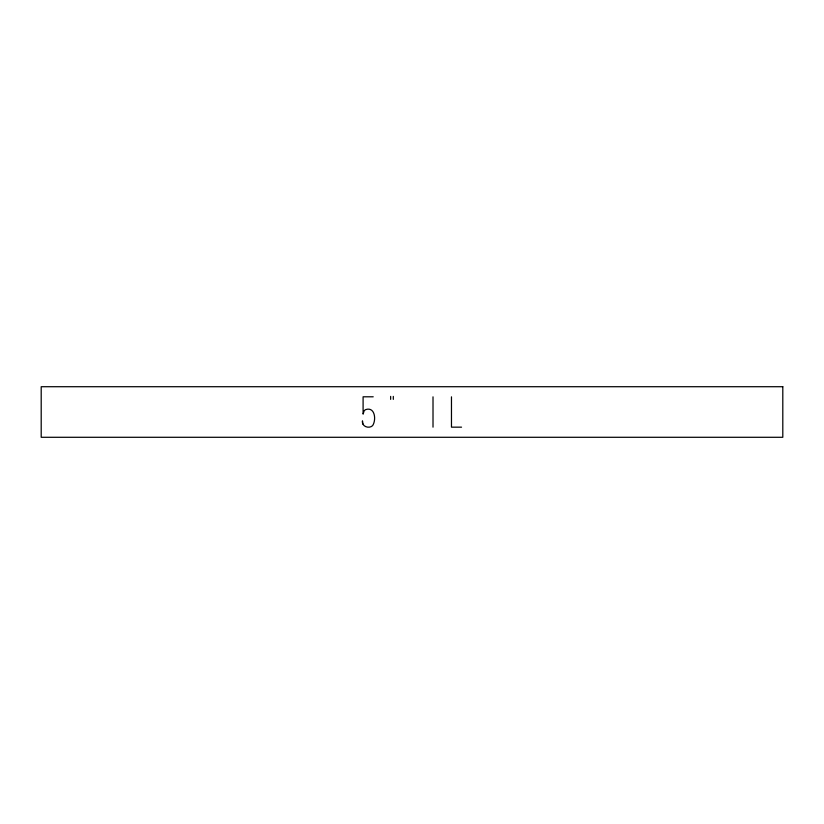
<?xml version="1.0" encoding="UTF-8"?>
<svg xmlns="http://www.w3.org/2000/svg" width="824" height="824" viewBox="0 0 824 824"><rect width="100%" height="100%" fill="white"/><g stroke="black" fill="none" stroke-linecap="round" stroke-linejoin="round"><path stroke-width="1.24" d="M373.21 396.797L363.096 396.797L363.096 414.132L364.187 410.713L365.516 409.662C375.023 406.273 376.537 419.983 372.572 425.678C368.874 429.129 361.468 426.389 362.457 420.879L362.838 423.979M461.543 427.162L451.47 427.162L451.47 396.838M433.012 396.838L433.012 427.162M393.306 396.396L393.306 399.372M390.648 396.396L390.648 399.372M782.8 386.714L41.2 386.714L41.2 437.287L782.8 437.287L782.8 386.714"/></g></svg>
